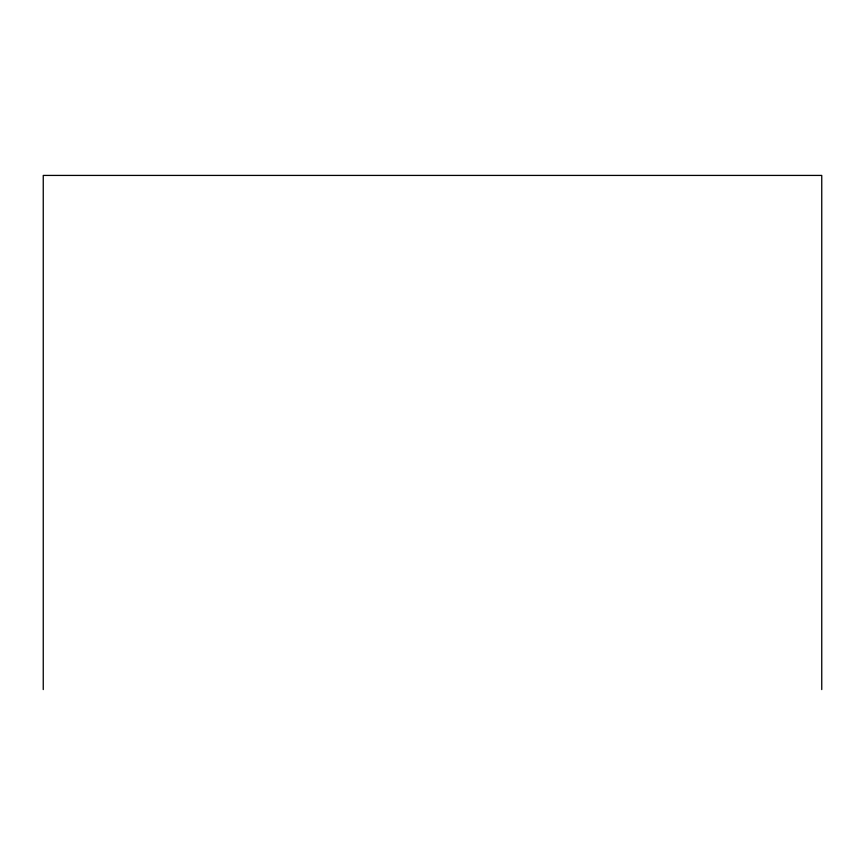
<?xml version="1.0" encoding="UTF-8"?>
<svg xmlns="http://www.w3.org/2000/svg" width="865" height="865" viewBox="0 0 865 865"><rect width="100%" height="100%" fill="white"/><g stroke="black" fill="none" stroke-linecap="round" stroke-linejoin="round"><path stroke-width="1.3" d="M821.75 689.578L821.75 175.422L43.25 175.422L43.25 689.578"/></g></svg>
